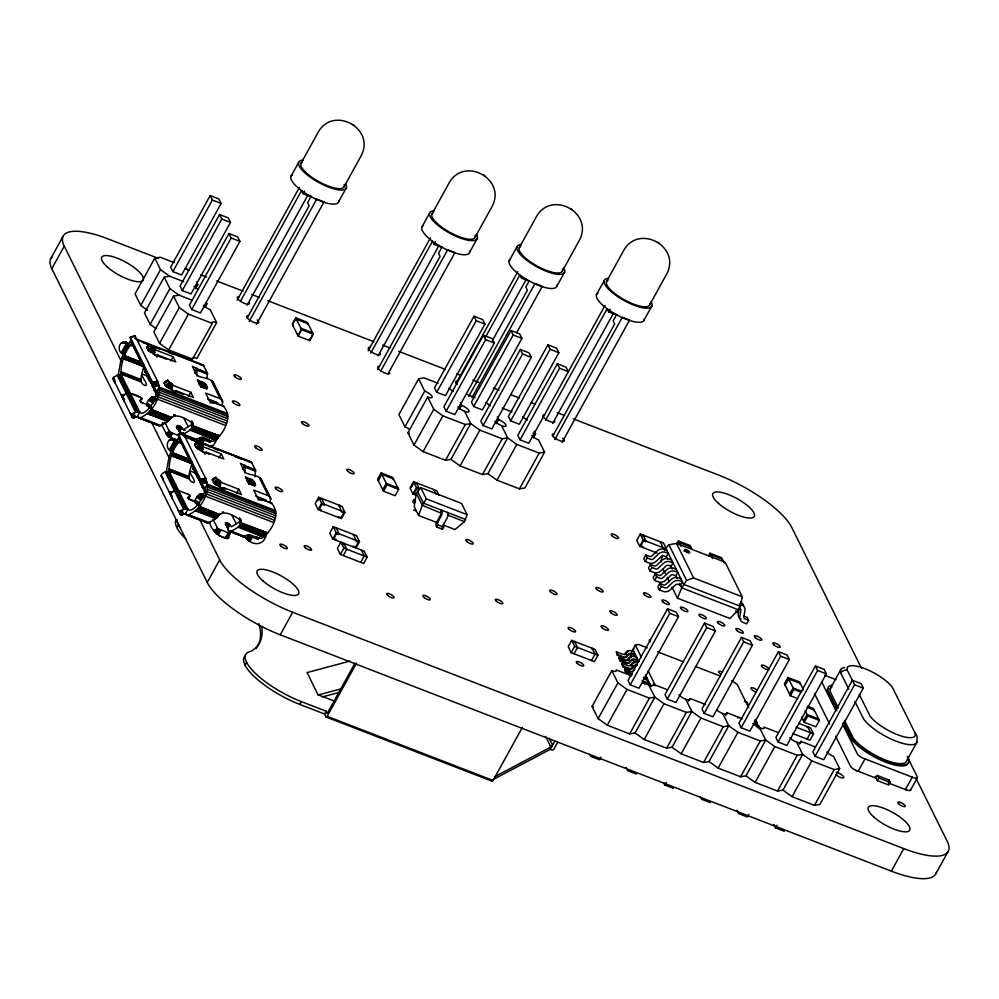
<?xml version="1.0" encoding="UTF-8"?>
<svg xmlns="http://www.w3.org/2000/svg" width="999" height="999" viewBox="0 0 999 999"><rect width="100%" height="100%" fill="white"/><g stroke="black" fill="none" stroke-linecap="round" stroke-linejoin="round"><path stroke-width="1.5" d="M156.818 392.582L157.405 396.316L155.607 389.535M204.895 489.622L205.482 493.356L203.671 486.575M196.716 375.924L197.153 368.831L192.37 366.296L196.666 374.962C200.974 378.946 214.236 377.147 213.699 385.352M207.043 378.446L207.455 373.139L203.172 364.935L134.79 338.486M244.792 472.952L245.23 465.871L240.447 463.336L244.73 472.003C249.038 475.974 262.312 474.175 261.775 482.392M254.97 476.91L255.532 470.167L251.248 461.963L182.854 435.514M147.178 374.338L145.879 371.466M145.442 371.953L145.579 369.905L145.579 372.714L145.492 369.568M194.555 470.991L193.282 468.856L193.656 466.945L193.656 469.755C192.869 465.334 192.957 470.354 195.255 471.378M146.241 373.464L146.94 373.851L145.205 371.815L145.579 369.905M149.588 379.195C145.392 377.56 148.376 371.953 145.829 370.392M151.985 384.053L149.35 380.332L149.6 378.022M150.749 383.104L150.637 380.107M154.395 388.911L151.761 385.189L152.16 382.592M153.147 387.962L153.197 384.677M156.806 393.756L154.158 390.047L154.408 387.724M155.557 392.819L155.444 389.822M156.431 394.143L156.806 395.392L157.055 393.069L157.505 395.554L156.818 395.254M199.101 383.279L198.689 381.044L197.44 380.095L200.911 386.95M197.665 476.236L195.017 472.515L194.855 469.767M200.062 481.081L197.427 477.372L197.677 475.049M202.472 485.939L199.837 482.23L200.237 479.62M199.925 505.132C196.803 504.97 202.01 497.44 204.583 496.678L203.471 494.443L204.97 490.696L202.235 487.087L202.485 484.765M203.634 489.86L203.521 486.85M204.745 491.658L205.132 490.097L204.882 492.42L204.508 491.171M213.074 382.005L222.565 401.099L222.203 404.583M247.165 480.307L246.753 478.071L245.517 477.135L248.988 483.978M261.151 479.033L270.642 498.139L270.267 501.623M118.194 375.212L120.916 360.115L123.339 353.434M149.987 407.217C147.964 409.752 142.045 415.709 139.76 412.112L121.266 374.762C120.255 363.986 124.788 350.836 132.405 343.044M148.164 376.71C133.279 368.281 150.587 385.189 145.355 385.564C136.938 383.216 143.257 371.703 143.569 366.533L123.601 357.679L143.956 365.122L123.976 356.643L141.833 363.012M139.835 412.137L137.5 416.371L139.448 418.106C152.872 413.124 163.561 394.905 157.467 381.044L135.09 335.939L130.107 337.175L131.069 341.845L155.594 390.621L156.806 391.308L155.407 397.402L156.518 399.65C153.933 400.399 148.726 407.929 151.848 408.104M166.271 472.24L168.993 457.155L171.416 450.462M198.064 504.245C196.041 506.793 190.122 512.737 187.837 509.153L169.331 471.803C168.219 461.014 172.952 447.827 180.482 440.072M196.241 473.751C181.356 465.322 198.664 482.217 193.431 482.592C185.015 480.244 191.333 468.743 191.646 463.573L171.678 454.72L192.033 462.162M204.97 490.696L204.882 488.349L207.218 484.128L205.744 478.558L183.042 432.904L178.172 434.215L179.982 439.847M187.912 509.178L185.577 513.399L187.525 515.134C199.4 511.288 212.4 491.87 205.182 480.019M183.691 435.352L195.904 439.935C201.648 434.453 207.517 441.97 213.686 441.258C223.739 434.44 233.491 416.558 223.339 406.143M228.272 530.494L243.981 536.975C249.725 531.48 255.594 539.01 261.763 538.299C271.803 531.48 281.568 513.598 271.403 503.184M443.356 525.049L454.995 529.557L464.473 521.603L467.095 514.647L461.538 503.409L420.729 487.624L416.358 493.331L414.173 506.518L418.618 515.484L437.537 522.802M739.385 607.305L738.298 613.836A6.456 5.619 -26.4 0 0 739.585 618.144M671.99 587.137L677.459 598.176L730.057 618.518L738.486 609.815L740.434 606.293L742.245 596.778L725.112 562.187L676.523 543.406L668.918 544.755L664.26 550.087M148.514 405.294C143.406 406.268 151.274 393.668 155.407 397.402M197.003 439.56L182.892 434.103C187.625 432.205 196.903 427.172 191.571 420.866L191.446 424.887L183.254 429.695L180.769 426.735L177.31 425.574L181.418 434.353M196.591 502.322C191.483 503.309 199.338 490.709 203.471 494.443M228.946 531.293L229.87 531.518C234.802 529.72 245.18 524.662 239.648 517.894L239.51 521.915L231.331 526.735L228.846 523.763L225.387 522.614L229.857 533.503L217.844 528.608L212.962 519.38M115.347 381.368L114.985 382.867L113.037 378.908L113.399 377.41L118.494 374.55L121.329 374.787M161.101 475.949C161.463 472.614 166.496 470.966 169.405 471.828M163.424 478.409L163.062 479.895M660.739 562.312L662.524 555.407M223.551 511.988L222.19 512.075M219.193 485.889L220.492 485.014C215.846 468.793 206.206 484.128 220.005 486.201C219.905 487.937 225.374 490.571 223.651 487.612L241.396 494.48L238.811 489.248L221.054 482.38L219.73 480.581L217.158 479.582M418.618 515.484L422.277 505.282L426.298 498.863L420.729 487.624M134.99 336.925L135.09 335.939M183.042 432.904L183.067 433.966M193.356 467.719L193.656 466.945M195.267 470.192L194.967 470.966L193.769 469.955L193.369 467.932L194.88 470.404L193.406 469.268M196.303 472.29L196.416 475.287M198.714 477.147L198.813 480.144M193.606 469.38L193.956 468.506M677.459 598.176L681.743 587.874L686.55 580.344L693.656 577.996L742.245 596.778M209.728 521.903C210.052 529.17 220.979 539.91 227.847 537M50.562 258.953L62.999 236.413M936.425 872.189A67.632 20.792 28.9 0 1 891.358 871.153L280.244 634.802A67.632 20.792 28.9 0 1 207.23 582.417L51.798 268.681L64.236 246.141A67.632 20.792 28.9 0 1 107.642 238.773L158.566 258.466M174.263 262.65L160.227 257.23L154.808 258.142L135.052 293.918L140.759 305.432L147.602 310.339M140.759 305.432L160.502 269.655L154.808 258.142M121.503 352.247L126.161 343.793C118.731 337.699 115.647 354.657 125.2 354.32M183.666 281.631L169.63 276.199L164.211 277.123L144.455 312.899L150.15 324.4L155.856 328.496M122.627 353.022L127.285 344.58L126.161 343.793M210.165 195.554L170.654 267.12L172.877 271.603L181.606 274.975L221.116 203.421L218.893 198.938L210.165 195.554L212.375 200.037L221.116 203.421M127.285 344.58L129.795 345.841L128.759 343.619L131.556 339.598M123.876 353.721L128.534 345.279M172.877 271.603L212.375 200.037M150.15 324.4L169.905 288.624L164.211 277.123M191.658 300.062L179.033 295.167L173.601 296.091L153.858 331.868L159.553 343.381L168.681 349.925L192.545 359.153A6.768 2.073 28.9 0 1 196.878 358.416L216.633 322.64L210.19 309.64A6.768 2.073 28.9 0 1 203.471 305.257M219.555 214.535L180.057 286.089L182.28 290.572L191.009 293.943L230.507 222.39L228.284 217.907L219.555 214.535L221.778 219.018L230.507 222.39M182.28 290.572L221.778 219.018M152.46 349.875L153.634 347.764L151.311 347.153M152.909 350.174L153.634 347.764M153.297 350.474L154.083 348.064M153.596 350.774L154.47 348.364M153.197 352.098L154.758 348.663M153.072 354.083L155.407 349.862L154.945 348.926M159.553 343.381L179.308 307.592L173.601 296.091M156.831 357.205L157.992 355.095L175.749 361.95L173.152 356.73L155.407 349.862M195.642 288.661L197.827 284.69L196.541 282.093M148.389 374.975L148.339 378.259M228.958 233.504L189.46 305.057L191.683 309.54L200.412 312.924L239.91 241.371L237.687 236.888L228.958 233.504L231.181 237.987L239.91 241.371M168.681 349.925L188.436 314.148L212.287 323.376A6.768 2.073 28.9 0 1 216.633 322.64M191.683 309.54L231.181 237.987M170.829 360.951L173.152 356.73M156.806 391.308L159.141 387.088L157.118 382.992M205.032 307.642L207.23 303.659A6.768 2.073 28.9 0 0 205.782 303.184M170.042 385.364L171.216 383.254L169.393 382.542M170.492 385.651L171.216 383.254M170.879 385.964L171.666 383.541M171.179 386.263L172.04 383.853M171.353 386.526L172.34 384.14M171.229 388.511L172.989 385.339L172.515 384.415M290.859 176.561L298.639 162.475M192.545 359.153L212.287 323.376M300.974 163.386L317.694 133.104C332.567 104.545 376.561 128.496 360.789 156.468L344.068 186.751M162.812 422.752L161.651 424.875L167.445 435.801L177.61 440.334L179.358 437.162M161.863 425.187L163.037 423.077M196.728 367.994L194.668 373.002M237.163 300.15L299.475 187.275M166.683 434.902L169.006 430.669L164.885 422.352M240.622 300.986L301.573 190.572L303.109 193.681L310.389 196.491M166.97 435.327L169.006 430.669M188.399 396.441L190.734 392.207L172.989 385.339M167.445 435.801L169.306 431.093M168.057 436.288L170.392 432.055L169.768 431.568M168.781 436.75L171.104 432.53L170.392 432.055M303.109 193.681L304.545 191.071M169.555 437.175L171.878 432.954L179.932 436.101M170.33 437.525L172.665 433.291M176.373 427.597L177.547 425.487M176.736 427.597L177.909 425.474M198.789 384.041L200.25 384.603L201.798 381.78C208.292 383.853 210.227 392.632 200.474 386.226L201.723 387.162L198.689 381.044M177.21 427.684L178.384 425.574M177.173 428.921L178.921 425.749M200.25 384.603L201.224 385.027L202.772 382.217M177.322 428.971L179.071 425.811M177.909 429.233L179.658 426.061M206.368 385.065L204.807 387.874L202.185 385.552L203.746 382.742M178.484 429.545L180.232 426.373M247.14 305.17L308.092 194.743M178.446 430.956L180.769 426.735M203.097 386.151L204.645 383.329M178.908 431.318L181.231 427.097M203.858 386.75L205.419 383.941M169.568 449.288L174.238 440.834C166.808 434.727 163.711 451.698 173.277 451.348M181.593 427.447L179.47 431.993L181.806 427.772M204.445 387.35L206.006 384.528M170.692 450.062L175.362 441.608L174.238 440.834M311.188 196.179L307.58 202.697L309.116 205.806L247.415 317.595M175.362 441.608L177.872 442.869L176.835 440.659L178.396 438.086M171.94 450.761L176.611 442.307M206.518 389.323L207.555 387.45M188.174 426.461L183.779 418.206M249.163 321.503L316.733 199.101L324.013 201.91L256.443 324.313M204.907 454.233L206.069 452.122C207.804 455.094 202.322 452.447 202.435 450.724C198.489 450.424 190.197 443.806 198.302 441.795L200.599 437.462L203.471 439.735L210.077 442.332L211.264 440.159M200.899 437.887L198.564 442.107L197.015 439.16M201.361 438.349L199.026 442.582L196.516 444.243M201.973 438.848L199.65 443.069L198.302 441.795L194.693 444.243L198.302 441.795M200.362 443.544L202.697 439.31M201.723 442.907L203.471 439.735M200.05 446.653L201.224 444.543L203.484 446.903L221.229 453.758L223.826 458.991L206.069 452.122M200.537 446.915L201.711 444.805M202.497 443.244L204.258 440.072M200.986 447.215L202.16 445.092M201.373 447.515L202.535 445.404M201.086 448.863L202.834 445.691M201.261 449.138L203.022 445.966M338.636 201.748L346.416 187.662M201.149 451.123L203.484 446.903M218.719 436.263L213.686 445.054L208.953 446.84M201.274 481.718L201.224 485.002M186.201 539.335A49.875 15.335 28.9 0 1 176.973 527.697L178.534 524.875A49.875 15.335 28.9 0 1 176.973 519.555M295.729 317.807L292.232 324.138L298.152 336.101L309.79 340.597L313.286 334.253L307.367 322.302L295.729 317.807L301.648 329.757L313.286 334.253M218.893 457.992L221.229 453.758M292.969 325.637L292.807 323.813L295.517 318.881L296.079 320.005L296.466 319.293L308.104 323.801L307.717 324.5L307.168 323.389M297.402 334.603L297.802 333.903L298.351 335.015L301.074 330.082L300.911 328.259L312.55 332.767L312.712 334.59L309.99 339.523M298.152 336.101L301.648 329.757M218.119 482.392L219.28 480.282M218.569 482.692L219.73 480.581M218.956 482.992L220.117 480.881M219.243 483.291L220.417 481.181M219.43 483.553L220.592 481.443M219.305 485.551L221.054 482.38M242.47 469.255L244.805 465.022M214.748 531.93L217.083 527.709M215.047 532.355L217.382 528.134M236.476 493.469L238.811 489.248M215.509 532.829L217.844 528.608M216.134 533.316L218.456 529.095M216.845 533.791L219.181 529.57M217.62 534.215L219.955 529.982M218.406 534.552L220.742 530.332M246.865 481.081L248.326 481.643L249.875 478.821C256.368 480.894 258.304 489.66 248.551 483.254L249.787 484.203L246.753 478.071M225.287 524.712L226.448 522.602M248.326 481.643L249.3 482.067L250.849 479.245M225.836 524.9L226.998 522.789M225.974 524.95L227.148 522.839M226.561 525.212L227.722 523.101M254.445 482.092L252.884 484.915L250.262 482.592L251.823 479.77M226.561 526.585L228.309 523.414M227.098 526.935L228.846 523.763M251.161 483.179L252.722 480.369M227.56 527.297L229.308 524.138M251.935 483.791L253.496 480.969M229.658 524.487L227.547 529.033L229.882 524.812M252.522 484.378L254.071 481.568M225.674 537.362L228.009 533.141M254.583 486.363L255.619 484.49M226.411 537.612L228.734 533.379M227.035 537.724L229.37 533.503M227.522 537.724L230.182 532.779M227.834 537.599L230.27 533.116M236.214 523.576L231.843 515.234M207.23 582.417L219.68 559.877L199.638 519.443M265.871 499.999L255.719 495.991M266.783 533.304C264.398 545.654 254.021 546.303 246.341 538.711L248.676 534.49L251.548 536.763L258.142 539.36L259.34 537.2M246.641 539.148L248.963 534.915M247.103 539.61L249.438 535.389M247.715 540.097L250.05 535.876M248.439 540.571L250.774 536.351M421.815 227.198L429.595 213.112M249.213 540.996L251.548 536.763M250 541.333L252.322 537.112M431.93 214.036L448.651 183.741C463.524 155.195 507.517 179.146 491.745 207.118L475.024 237.4M368.119 350.799L430.432 237.924M370.816 352.997L432.53 241.221L434.066 244.33L441.346 247.14M434.066 244.33L435.502 241.708M378.097 355.819L439.048 245.392M442.132 246.828L438.536 253.346L440.072 256.456L377.61 369.605M380.869 370.791L447.689 249.75L454.97 252.56L388.149 373.601M318.693 497.29L315.197 503.633L318.157 509.602L341.446 518.618L344.942 512.275L341.983 506.293L318.693 497.29L321.653 503.271L344.942 512.275M317.682 500.749L319.031 498.276M321.216 499.125L321.603 498.414L324.563 504.395L324.176 505.094L322.003 504.258L319.28 509.19L321.453 510.027L321.066 510.739M318.157 509.602L321.653 503.271M469.592 252.397L477.36 238.311M522.365 727.409L493.069 780.481A1.661 0.637 -68.9 0 1 491.92 781.143L326.036 716.982L324.563 713.998L299.825 704.432A50.724 15.584 28.9 0 1 245.067 665.134L246.628 662.325A49.875 15.335 28.9 0 1 251.286 651.223A215.497 66.234 28.9 0 0 261.863 627.634M338.686 505.881L339.073 505.169L341.646 511.85L343.818 512.699L341.096 517.632L338.923 516.783L338.536 517.482M356.006 548.001L359.503 541.67L356.543 535.689L333.266 526.685L329.757 533.029L332.717 538.998L364.185 551.123L367.145 557.092L363.648 563.436L340.359 554.433L337.4 548.451L340.909 542.12L343.868 548.089L367.145 557.092M438.074 383.304L424.076 377.897L418.643 378.808L398.901 414.585L404.97 426.835A6.768 2.073 28.9 0 1 409.515 429.308M332.717 538.998L336.226 532.667L333.266 526.685M280.244 634.802L292.682 612.262L903.808 848.613A67.632 20.792 28.9 0 0 947.202 841.245L916.12 778.496M335.627 540.134L336.026 539.423L333.841 538.586L336.563 533.653L338.748 534.49L339.136 533.791L336.176 527.809M404.97 426.835L424.712 391.059L418.643 378.808M381.094 472.914L377.585 479.258L383.516 491.208L395.154 495.704L398.651 489.373L392.732 477.422L381.094 472.914L387.013 484.865L398.651 489.373M343.419 543.943L343.818 543.244L346.778 549.213L343.269 555.556M378.334 480.744L381.83 474.413L393.469 478.908L393.082 479.62M340.359 554.433L343.868 548.089M531.83 435.527A6.768 2.073 28.9 0 0 538.548 439.922L544.617 452.172L524.875 487.949L519.443 488.873L497.04 480.207L487.912 473.651L482.492 474.575L460.077 465.909L450.961 459.365L445.529 460.277L423.126 451.61L413.998 445.067L407.929 432.817L427.684 397.04A6.768 2.073 28.9 0 0 432.018 396.303A6.768 2.073 28.9 0 0 424.712 391.059M474.001 316.221L434.503 387.787L436.725 392.257L445.454 395.641L484.952 324.088L482.729 319.605L474.001 316.221L476.223 320.704L484.952 324.088M353.246 535.277L353.634 534.565L356.206 541.246L358.391 542.095L355.669 547.015L353.484 546.178L353.097 546.878M382.767 489.71L386.263 483.379L397.914 487.874L397.527 488.573M436.725 392.257L476.223 320.704M509.115 260.964L516.895 246.878M383.516 491.208L387.013 484.865M519.23 247.802L535.951 217.507C550.824 188.961 594.817 212.912 579.045 240.884L562.325 271.166M413.998 445.067L433.753 409.29L427.684 397.04M456.168 383.204L517.732 271.678M483.404 335.202L443.906 406.755L446.128 411.238L454.857 414.61L494.355 343.057L492.132 338.574L483.404 335.202L485.626 339.685L494.355 343.057M360.739 562.312L364.235 555.968L361.276 549.987M485.214 337.687L519.83 274.987L521.366 278.084L528.646 280.906M423.126 451.61L442.869 415.834L465.284 424.5L470.704 423.588L479.832 430.132L502.235 438.798L507.667 437.874L516.795 444.43L539.198 453.096L544.617 452.172M446.128 411.238L485.626 339.685M439.148 495.479L436.788 490.696L413.499 481.693L410.002 488.036L412.962 494.006L415.871 495.129L416.258 494.43L414.086 493.581L416.808 488.661L418.981 489.498L419.38 488.798L416.408 482.817L416.021 483.528M411.126 487.612L413.161 483.916M492.482 340.497L526.348 279.158M529.445 280.582L525.836 287.113L527.372 290.222L468.681 396.553M459.478 409.328L461.675 405.357L460.327 402.634M412.962 494.006L416.471 487.674L413.499 481.693M299.825 704.432L301.373 701.61L326.111 711.188L327.222 713.423M471.928 397.752L534.989 283.516L540.809 285.764M510.964 330.519L471.466 402.073L473.676 406.556L482.417 409.927L521.915 338.374L519.692 333.891L510.964 330.519L513.186 335.002L521.915 338.374M473.676 406.556L513.186 335.002M445.529 460.277L465.284 424.5M516.745 332.567L542.27 286.326M433.491 490.284L433.878 489.572L436.238 494.355M450.961 459.365L470.704 423.588L464.635 411.338M520.367 349.488L480.856 421.054L483.079 425.537L491.808 428.908L531.318 357.355L529.095 352.872L520.367 349.488L522.577 353.971L531.318 357.355M556.893 286.164L564.672 272.078M460.077 465.909L479.832 430.132M483.079 425.537L522.577 353.971M324.563 713.998L326.111 711.188M355.02 663.086L328.009 712.012A1.661 0.637 -68.9 0 1 326.91 712.762L326.91 712.762M326.036 716.982A1.661 0.637 -68.9 0 0 327.185 716.32L356.481 663.249M440.472 512.325L441.633 510.214L442.107 511.226A4.233 1.636 -68.9 0 1 441.233 515.871L437.187 523.538L437.837 524.887L443.656 527.135L442.495 529.245L436.675 526.997L436.026 525.686A2.96 1.136 -68.9 0 1 436.738 521.915L440.434 515.222A1.686 0.649 -68.9 0 0 440.834 513.074L422.277 505.282L416.358 493.331M436.675 526.997L437.837 524.887M496.441 423.626L498.638 419.655L497.29 416.933M547.914 344.817L508.416 416.371L510.639 420.854L519.368 424.225L558.866 352.672L556.655 348.189L547.914 344.817L550.137 349.3L558.866 352.672M510.639 420.854L550.137 349.3M482.492 474.575L502.235 438.798M487.912 473.651L507.667 437.874L501.598 425.624M557.317 363.786L559.54 368.269L568.269 371.64L566.046 367.157L557.317 363.786L517.819 435.339L520.042 439.822L528.771 443.206L605.044 305.444M596.415 294.73L604.195 280.644M606.543 281.556L623.251 251.273C638.136 222.727 682.117 246.678 666.345 274.638L649.625 304.932M497.04 480.207L516.795 444.43M520.042 439.822L559.54 368.269M533.404 437.924L535.589 433.941L534.24 431.218M545.429 420.529L607.13 308.741L608.666 311.85L615.946 314.673M608.666 311.85L610.114 309.24M552.697 423.339L613.648 312.924M519.443 488.873L539.198 453.096M616.745 314.348L613.136 320.879L614.685 323.988L552.971 435.764M554.732 439.672L622.302 317.282L629.57 320.092L562 442.495M644.193 319.93L651.972 305.844M571.69 640.334L568.194 646.678L571.153 652.647L594.442 661.65L597.939 655.319L594.979 649.338L571.69 640.334L574.662 646.316L597.939 655.319M574.213 642.17L574.6 641.458L577.572 647.439L574.063 653.771M571.153 652.647L574.662 646.316M665.908 547.802L663.536 543.019L640.259 534.015L636.763 540.359L639.722 546.328L657.18 553.084M642.782 535.851L643.169 535.139L646.128 541.121L645.741 541.82L643.556 540.983L640.834 545.916L643.019 546.753L642.632 547.464M639.722 546.328L643.219 539.997L640.259 534.015M591.683 648.913L592.07 648.214L595.029 654.183L591.533 660.526M666.832 550.324L663.798 549.175A6.481 5.632 -26.4 0 0 657.629 550.524L651.735 556.018A2.223 1.936 -26.4 0 1 649.612 556.468L645.716 554.982L643.768 558.503L645.254 561.488L648.95 562.912A6.456 5.619 -26.4 0 0 656.156 561.363L661.4 556.431A2.248 1.948 -26.4 0 1 663.91 555.881L666.358 556.83L667.657 559.428M645.254 561.488L647.202 557.966L645.716 554.982M660.239 542.607L660.626 541.895L663.199 548.576L665.384 549.425M671.528 559.815L668.493 558.666A6.481 5.632 -26.4 0 0 662.325 560.002L656.43 565.496A2.223 1.936 -26.4 0 1 654.32 565.958L650.411 564.46L648.476 567.981L649.949 570.978L653.646 572.402A6.456 5.619 -26.4 0 0 660.863 570.854L666.096 565.921A2.248 1.948 -26.4 0 1 668.618 565.372L671.066 566.321L672.377 568.98M491.92 781.143L491.545 780.394L550.274 749.362L551.835 746.54L550.374 745.978L545.591 736.325M550.374 745.978A1.661 1.449 -26.4 0 0 552.609 745.142L554.832 741.121M649.949 570.978L651.897 567.457L650.411 564.46M557.667 742.369L553.97 749.075A1.661 1.449 -26.4 0 1 551.735 749.924L550.274 749.362M676.223 569.293L673.189 568.156A6.481 5.632 -26.4 0 0 667.02 569.492L661.126 574.987A2.223 1.936 -26.4 0 1 659.015 575.436L655.119 573.95L653.171 577.472L654.657 580.456L658.353 581.893A6.456 5.619 -26.4 0 0 665.559 580.344L670.804 575.412A2.248 1.948 -26.4 0 1 673.314 574.862L675.761 575.811M666.358 556.83L668.306 553.309L665.272 552.16A6.481 5.632 -26.4 0 0 659.103 553.508L653.209 559.003A2.223 1.936 -26.4 0 1 651.098 559.452L647.202 557.966M654.657 580.456L656.593 576.935L655.119 573.95M616.383 651.86L617.357 655.332L623.189 657.579A3.384 2.947 -26.4 0 0 627.647 655.893A3.384 2.947 -26.4 0 1 632.117 654.195L635.027 655.319L635.414 654.62L632.504 653.496A4.221 3.671 -26.4 0 0 626.922 655.606A2.535 2.21 -26.4 0 1 623.576 656.88L617.757 654.62L616.383 651.86L622.202 654.108A2.535 2.21 -26.4 0 0 625.549 652.846A4.221 3.671 -26.4 0 1 631.131 650.724L634.04 651.86M677.06 543.556L678.458 541.021L690.097 545.529L692.107 549.587M678.808 543.219L679.195 542.519L690.833 547.015L690.446 547.727M617.357 655.332L617.757 654.62M680.931 578.783L677.896 577.634A6.481 5.632 -26.4 0 0 671.728 578.983L665.834 584.477A2.223 1.936 -26.4 0 1 663.723 584.927L659.815 583.441L657.879 586.962L659.352 589.947L663.049 591.383A6.456 5.619 -26.4 0 0 670.267 589.822L675.499 584.89A2.248 1.948 -26.4 0 1 678.021 584.34L680.469 585.289M826.86 752.022A6.768 2.073 28.9 0 0 833.578 756.405L839.647 768.656L819.892 804.432L814.472 805.356L792.057 796.69L782.941 790.147L777.509 791.058L755.107 782.392L745.978 775.848L740.559 776.772L718.144 768.106L709.015 761.55L703.596 762.474L681.193 753.808L672.065 747.264L666.633 748.176L644.23 739.51L635.102 732.966L629.682 733.89L607.267 725.224L598.139 718.668L592.07 706.418L611.825 670.641A6.768 2.073 28.9 0 0 616.171 669.904L631.643 675.886M619.23 657.617L620.604 660.376L626.423 662.624A2.535 2.21 -26.4 0 0 629.77 661.363A4.221 3.671 -26.4 0 1 635.352 659.24L638.261 660.364L637.874 661.076L634.964 659.952A3.384 2.947 -26.4 0 0 630.494 661.638A3.384 2.947 -26.4 0 1 626.036 663.336L620.217 661.076L618.843 658.316L619.23 657.617L625.049 659.864A2.535 2.21 -26.4 0 0 628.396 658.591A4.221 3.671 -26.4 0 1 633.978 656.48L636.887 657.604M671.066 566.321L673.014 562.799L669.979 561.65A6.481 5.632 -26.4 0 0 663.811 562.999L657.904 568.493A2.223 1.936 -26.4 0 1 655.794 568.943L651.897 567.457M620.217 661.076L620.604 660.376M659.352 589.947L661.301 586.425L659.815 583.441M636.838 662.237A4.221 3.671 -26.4 0 0 631.256 664.347A2.535 2.21 -26.4 0 1 627.896 665.621L622.077 663.361L621.69 664.073L623.064 666.832L628.883 669.08A3.384 2.947 -26.4 0 0 633.354 667.394A3.384 2.947 -26.4 0 1 637.012 665.509M623.064 666.832L622.077 663.361M631.505 651.935L635.327 645.017L638.573 644.467L647.302 647.839M633.578 649.587L633.965 648.888M631.73 674.837L625.911 672.589L624.537 669.817L624.937 669.118L630.756 671.365A2.535 2.21 -26.4 0 0 633.728 670.616M598.139 718.668L617.894 682.891L611.825 670.641M625.911 672.589L624.937 669.118M667.544 608.803L628.046 680.356L630.269 684.839L638.998 688.224L678.496 616.67L676.286 612.187L667.544 608.803L669.767 613.286L678.496 616.67M680.544 585.439L682.404 581.768L679.37 580.631A6.481 5.632 -26.4 0 0 673.201 581.967L667.307 587.462A2.223 1.936 -26.4 0 1 665.197 587.912L661.301 586.425M607.267 725.224L627.022 689.447L649.425 698.114L654.857 697.19L663.985 703.733L686.388 712.399L691.808 711.488L700.936 718.031L723.351 726.698L728.771 725.774L737.899 732.329L760.301 740.996L765.734 740.072L774.849 746.615L797.264 755.281L802.684 754.37L811.812 760.913L834.215 769.58L839.647 768.656M630.269 684.839L669.767 613.286M708.541 555.719L709.939 553.184L721.59 557.692L724.225 563.024M710.301 555.382L710.689 554.682L722.327 559.178L721.94 559.89M600.961 757.13L599.5 759.777L590.771 756.393L589.66 754.158M646.815 677.622L646.428 678.333L643.518 677.21M647.901 681.318L648.289 680.619L645.379 679.482A4.221 3.671 -26.4 0 0 643.306 679.258M629.682 733.89L649.425 698.114M635.102 732.966L654.857 697.19L648.788 684.939M704.507 623.101L665.009 694.655L667.232 699.138L675.961 702.509L715.459 630.956L713.236 626.473L704.507 623.101L706.73 627.584L715.459 630.956M644.23 739.51L663.985 703.733M667.232 699.138L706.73 627.584M688.623 701.148L690.084 698.501L705.556 704.482M666.633 748.176L686.388 712.399M672.065 747.264L691.808 711.488L685.739 699.238M743.593 615.958L747.19 617.357L748.676 620.342L746.728 623.863L743.031 622.427A6.456 5.619 -26.4 0 1 739.772 616.833L740.871 610.289A2.248 1.948 -26.4 0 0 739.735 608.341M741.47 637.387L701.96 708.953L704.183 713.436L712.911 716.807L752.422 645.254L750.199 640.771L741.47 637.387L743.693 641.87L752.422 645.254M681.193 753.808L700.936 718.031M673.413 788.361L664.685 784.989L666.146 782.342M704.183 713.436L743.693 641.87M725.574 715.434L727.035 712.786L742.507 718.768M703.596 762.474L723.351 726.698M709.015 761.55L728.771 725.774L722.702 713.523M746.952 703.221L747.339 702.509L744.43 701.385M748.326 705.981L747.339 702.509M778.421 651.685L738.923 723.239L741.146 727.722L749.874 731.106L789.372 659.54L787.15 655.069L778.421 651.685L780.644 656.168L789.372 659.54M718.144 768.106L737.899 732.329M741.146 727.722L780.644 656.168M756.867 723.239L755.893 719.767M803.496 689.872L799.575 681.967L787.936 677.472L784.44 683.803L790.359 695.754L797.639 698.576M759.715 728.995L758.74 725.524L755.831 724.4M785.177 685.302L788.673 678.958L800.324 683.466L799.937 684.165M740.559 776.772L760.301 740.996M789.622 694.268L793.119 687.924L801.847 691.308M745.978 775.848L765.734 740.072L759.665 727.821M790.359 695.754L793.855 689.422L787.936 677.472M815.384 665.983L775.886 737.537L778.109 742.02L786.837 745.391L826.335 673.838L824.113 669.355L815.384 665.983L817.607 670.466L826.335 673.838M755.107 782.392L774.849 746.615M778.109 742.02L817.607 670.466M748.8 814.297L747.327 816.945L738.598 813.573L736.937 810.214M803.508 720.803L807.005 714.46L818.643 718.968L818.256 719.667M807.642 706.256L813.473 708.503L819.392 720.454L815.896 726.797L804.245 722.289L807.754 715.958L805.107 710.626M813.823 710.701L814.21 710.002L806.93 707.192M807.242 727.472L807.642 726.773L810.601 732.742L807.092 739.085M799.5 744.03L800.961 741.37L815.022 746.815M838.336 708.066L830.169 691.595L830.132 688.898L840.571 669.992A31.356 9.64 28.9 0 1 844.63 667.544M777.509 791.058L797.264 755.281M798.9 723.401L810.551 727.896L813.511 733.878L810.014 740.209L792.544 733.453M782.941 790.147L802.684 754.37L796.615 742.107M792.057 796.69L811.812 760.913M784.29 831.243L775.561 827.871L777.022 825.211M815.059 756.305L812.836 751.835L852.347 680.269L861.076 683.653L863.298 688.136L823.788 759.69L815.059 756.305L854.557 684.752L847.202 670.117L847.164 667.844A26.611 8.179 28.9 0 1 867.407 669.692A26.611 8.179 28.9 0 1 892.407 687.399L915.184 733.241L915.209 735.526A26.611 8.179 28.9 0 1 894.979 733.666A26.611 8.179 28.9 0 1 869.979 715.971L859.177 694.28M814.472 805.356L834.215 769.58M865.022 758.903L858.191 771.265A6.106 1.873 28.9 0 1 850.411 766.083L835.614 736.213M889.01 780.019L890.196 782.404L888.748 785.014L877.359 780.606L878.795 777.996L877.621 775.611M915.171 733.254A7.418 6.756 -15.8 0 1 916.932 739.447L916.97 742.145L906.53 761.051A31.356 9.64 28.9 0 1 882.691 758.865A31.356 9.64 28.9 0 1 853.246 738.011L844.455 720.429M912.287 777.185L905.456 789.547L907.179 790.209A6.518 1.998 28.9 0 0 910.613 789.635L910.576 789.51M910.489 790.259L917.307 777.896M891.358 871.153L903.808 848.613M936.001 873.501L948.438 850.973M414.997 500.437L414.023 499.363L412.849 501.486L413.499 502.784A2.96 1.136 -68.9 0 0 415.134 502.222M908.615 760.027L908.64 759.302L908.69 762.2A33.804 10.39 28.9 0 1 882.991 759.852A33.804 10.39 28.9 0 1 851.235 737.362L843.718 722.339M192.682 423.101C187.025 419.705 177.697 412.749 171.241 417.719C168.644 421.878 163.948 423.938 159.678 425.924L138.536 417.894M240.759 520.142C235.102 516.733 225.774 509.79 219.318 514.76C216.721 518.918 212.025 520.979 207.755 522.964L186.601 514.922M156.668 394.63L155.769 391.67M166.321 381.88L168.182 380.569L169.818 382.754L172.415 387.987L171.116 388.848M195.317 444.043L198.426 441.87L194.917 444.093L198.676 442.12L195.879 444.093L199.026 442.545L202.909 449.538L201.611 450.399M215.896 477.397L212.275 479.72M157.992 355.095C159.728 358.054 154.246 355.419 154.358 353.683L148.776 350.999L146.653 347.689L150.362 344.83L154.833 352.497L153.534 353.371M147.765 349.925L151.473 347.427L150.374 345.192L146.653 347.689M150.949 348.139L152.248 347.277M151.86 352.722L153.958 351.311L154.833 352.497M164.223 383.166L167.932 380.319C159.615 382.118 167.969 388.898 171.94 389.16C171.828 390.896 177.298 393.544 175.574 390.572L193.331 397.44L190.734 392.207M165.335 385.402L169.056 382.917L167.944 380.669L164.148 382.879L167.807 380.244L164.423 382.542L165.384 382.542M169.443 388.199L171.541 386.788L172.415 387.987M194.718 444.717L198.314 441.92L194.643 444.43L198.439 442.232L202.909 449.538M195.829 446.965L199.55 444.468L196.029 447.265L199.8 444.93L196.303 447.564L200.162 445.529L196.853 448.039L200.587 446.216L197.49 448.489L201.061 446.953L198.289 448.976L201.561 447.677L199.163 449.425L202.035 448.339L199.937 449.75M199.026 445.179L201.224 444.543M212.3 480.207L216.021 477.709L220.492 485.014M213.411 482.442L217.133 479.945L213.611 482.754L217.382 480.419L213.886 483.054L217.732 481.019L214.435 483.516L218.169 481.705L215.06 483.978L218.644 482.43L215.871 484.465L219.143 483.154L216.733 484.902L219.618 483.828L217.507 485.239M494.468 776.86L551.835 746.54M175.412 415.184L173.664 415.022M130.057 413.274C133.129 415.472 136.376 410.327 139.76 412.112M132.018 417.22L134.166 417.769L137.5 416.371M178.134 510.302C181.206 512.512 184.453 507.367 187.837 509.153M180.082 514.26L182.243 514.81L185.577 513.399M150.949 345.517L147.802 347.053C142.732 348.576 156.905 341.246 146.628 347.202L150.362 344.83L147.253 347.003L150.599 345.092L147.802 347.053L148.451 347.215M215.547 478.546L212.5 479.57L216.009 477.347L212.899 479.52L216.259 477.609L213.461 479.57L214.098 479.732M201.149 365.097L203.172 364.935M249.226 462.125L251.248 461.963M175.861 490.347L171.266 492.644L170.392 494.692M131.256 337L134.915 336.014M130.107 337.175L135.265 336.226M130.394 337.537L152.597 382.355L157.467 381.044M152.597 382.355L157.68 381.531M152.81 382.842L153.047 383.491L157.917 382.18M153.047 383.491L153.297 384.265L158.167 382.954M153.297 384.265L153.534 385.102L158.404 383.791M155.594 390.621L153.759 385.951L158.629 384.64M153.933 386.75L158.804 385.439M178.122 434.365L183.167 432.967M178.172 434.215L183.329 433.254M178.122 434.727L182.992 433.416M178.471 434.577L200.674 479.395L205.532 478.071M200.674 479.395L205.744 478.558M200.886 479.882L201.124 480.531L205.994 479.208M201.124 480.531L201.373 481.306L206.231 479.982M201.373 481.306L201.611 482.142L206.481 480.819M204.882 488.349L202.834 486.688L201.835 482.992L206.693 481.668M202.01 483.791L206.88 482.48M349.962 661.101L307.942 672.339A2.098 1.823 -26.4 0 1 307.018 672.364L317.969 694.742L335.289 701.448M341.558 688.723L319.043 694.742A2.098 1.823 -26.4 0 1 318.119 694.78L317.969 694.742M322.565 696.865L339.073 692.457M210.127 402.997L213.436 402.185L214.273 403.396L209.915 401.71L205.619 393.044L220.167 398.676L222.565 401.099M258.204 500.024L261.513 499.225L271.928 503.284M836.887 708.566L827.671 690.759L836.925 710.726M120.767 394.518L122.927 395.067L129.133 393.069L139.985 397.19M168.843 491.558C171.94 493.756 175.212 488.548 178.621 490.546M125.225 342.083L128.759 343.619M176.835 440.659L174.051 439.061L169.331 440.022M123.327 342.158L125.974 342.02M122.577 342.207L126.723 342.195M124.75 342.707L127.397 342.582M121.254 342.994L123.901 342.857M170.654 439.248L174.051 439.061M169.942 439.535L174.788 439.223M172.827 439.747L175.474 439.61M174.912 415.122L174.113 415.047M171.578 496.053L172.203 496.128M200.275 444.18L199.325 444.343L199.837 445.492M177.21 490.097L187.5 493.981M167.707 421.553L147.477 413.736L168.619 420.879L148.689 412.774L169.555 419.905L149.925 411.326L170.916 418.082L151.099 409.453L171.591 417.382M215.772 518.593L195.554 510.764L216.696 517.919L196.766 509.815L217.632 516.945L198.002 508.354L218.993 515.109L199.176 506.493L219.668 514.423M219.48 435.901L192.994 426.423L191.958 423.951L193.169 425.724L219.48 435.901L192.819 426.835L191.446 424.887L192.595 427.222L218.306 437.774L191.671 428.459L217.07 439.235L190.734 429.433L215.871 440.184L189.822 430.107M267.557 532.942L241.071 523.464L240.035 520.991L241.246 522.764L267.557 532.942L240.896 523.876L239.51 521.915L240.672 524.25L266.383 534.802L239.748 525.499L265.147 536.263L238.811 526.473L263.936 537.212L237.899 527.147M190.597 461.55L172.053 453.683L189.91 460.039M149.925 411.326L170.479 418.668M198.002 508.354L218.556 515.696M143.669 366.071L123.352 358.716L143.569 366.533M191.746 463.099L171.428 455.744L191.646 463.573M123.976 356.643L142.832 363.861M172.053 453.683L190.909 460.901M184.753 268.594L189.123 270.279M200.762 274.787L206.581 277.035M216.771 280.969L242.957 291.109M251.686 294.48L258.966 297.29M267.695 300.674L373.913 341.745M382.642 345.13L389.922 347.939M398.651 351.311L445.204 369.318M456.855 373.826L461.213 375.512M472.852 380.02L478.671 382.267M493.231 387.899L499.05 390.147M510.689 394.642L519.418 398.027M531.056 402.522L535.427 404.208M557.255 412.649L564.522 415.472M573.251 418.843L718.756 475.124A67.632 20.792 28.9 0 1 791.77 527.509L861.538 668.343M466.633 394.355L475.037 397.602M502.197 408.104L512 411.9M136.913 339.847L203.846 365.734M142.957 342.582L150.225 345.392M156.044 347.652L160.414 349.338M169.143 352.709L173.514 354.395M643.219 539.997L666.495 549M197.153 368.831L207.33 372.777M197.265 369.193L207.455 373.139M197.315 369.655L207.505 373.601M130.794 344.305L133.704 345.442M197.29 370.204L207.48 374.138M130.257 345.154L134.615 346.853M154.995 354.72L157.904 355.856M154.433 354.62L166.721 359.365M197.44 380.095L201.798 381.78M142.208 362.537L124.45 355.669L141.708 362.799M739.235 603.871L742.232 605.057A6.481 5.632 -26.4 0 1 745.017 609.865L743.83 617.182A2.223 1.936 -26.4 0 0 744.792 618.818L748.676 620.342M207.642 398.963L217.832 402.897L208.629 399.425M213.149 402.21L223.863 406.243M213.861 402.547L224.038 406.493M740.434 606.293L683.691 584.353L665.546 547.739M656.593 576.935L660.501 578.433A2.223 1.936 -26.4 0 0 662.612 577.971L668.506 572.477A6.481 5.632 -26.4 0 1 674.675 571.141L677.709 572.29L675.836 575.961L677.122 578.558M170.654 389.573L182.942 394.318M738.486 609.815L681.743 587.874L679.557 583.453M120.891 371.715L141.109 379.545M159.141 387.088L227.535 413.536M120.767 372.664L140.996 380.494M416.471 487.674L419.38 488.798M120.804 373.464L141.021 381.293M159.528 388.411L227.909 414.86M120.979 374.076L141.196 381.893M159.59 390.184L227.972 416.633M159.328 392.257L227.722 418.706M158.766 394.518L227.16 420.966M426.298 498.863L467.095 514.647M157.942 396.803L226.323 423.251M156.905 398.938L225.287 425.387M465.646 519.492L423.451 503.171L417.52 491.221M447.689 515.109L464.473 521.603M139.423 396.94C135.352 393.806 124.326 390.609 122.315 397.652M146.903 404.67L142.033 402.634M413.486 509.877L416.396 511.001M854.557 684.752L863.298 688.136M824.625 675.274L835.988 679.67M182.53 429.233L185.352 430.332M202.06 436.875L208.916 439.585M140.547 417.719L160.777 425.549M137.862 417.095L142.195 418.768M145.08 419.88L155.195 423.788M184.44 435.102L192.907 438.374M139.448 418.106L159.678 425.924M183.204 435.027L195.904 439.935M184.852 436.426L250.324 461.75M184.99 436.875L251.923 462.762M191.021 439.622L195.392 441.308M214.31 448.626L218.669 450.312M234.678 456.506L241.958 459.315M245.23 465.871L255.407 469.805M245.342 466.233L255.532 470.167M245.392 466.695L255.582 470.629M178.871 441.346L181.781 442.47M245.367 467.232L255.557 471.178M178.334 442.195L182.692 443.881M201.611 451.198L209.34 454.295M245.517 477.135L249.875 478.821M793.855 689.422L801.136 692.232M190.285 459.577L172.527 452.709L189.785 459.84M270.642 498.139L268.244 495.704L253.696 490.084L257.979 498.738L262.35 500.437L261.513 499.225M657.492 651.785L683.678 661.912M695.329 666.408L720.054 675.973M261.226 499.238L272.115 503.521M218.719 486.6L225.549 489.248M336.226 532.667L359.503 541.67M168.968 468.756L189.186 476.573M807.754 715.958L819.392 720.454M207.218 484.128L275.599 510.576M168.843 469.705L189.073 477.522M168.881 470.504L189.098 478.321M207.605 485.452L275.986 511.9M169.043 471.103L189.273 478.933M207.667 487.212L276.049 513.661M207.405 489.298L275.786 515.746M206.843 491.558L275.225 518.006M206.019 493.831L274.4 520.279M204.982 495.979L273.364 522.427M618.843 658.316L623.214 660.002M796.041 727.122L813.511 733.878M623.451 666.133L629.27 668.381A2.535 2.21 -26.4 0 0 632.617 667.107A4.221 3.671 -26.4 0 1 637.2 664.747M194.905 501.56L188.012 498.251L187.899 497.452L190.11 496.116L189.573 495.242M194.98 501.71L189.46 499.438M624.537 669.817L630.369 672.077M626.298 671.877L632.117 674.138M754.345 721.403L757.254 722.539M667.195 689.647L653.121 684.203A6.768 2.073 28.9 0 1 649.525 685.202A6.768 2.073 28.9 0 1 642.07 680.544M778.059 732.517L763.998 727.085A6.768 2.073 28.9 0 1 760.401 728.084A6.768 2.073 28.9 0 1 752.934 723.426M757.205 727.16L760.114 728.283M889.697 780.294L876.96 775.361L875.524 777.971L855.818 770.354M878.795 777.996L890.196 782.404M888.261 782.904L906.967 790.134M188.624 514.76L208.853 522.577M230.969 531.131L245.08 536.6M185.939 514.123L204.72 521.391M229.683 531.043L240.984 535.414M187.525 515.134L207.755 522.964M229.87 531.518L243.981 536.975M636.463 774.075L627.722 770.691L626.061 767.332M710.376 802.659L701.648 799.275L700.536 797.04M327.185 716.32L493.069 780.481M123.601 357.679L143.806 365.597M171.678 454.72L191.87 462.637M151.099 409.453L171.241 417.719M199.176 506.493L219.318 514.76M218.306 437.774L192.819 426.835L191.783 424.363L192.994 426.423M266.383 534.802L240.896 523.876L239.86 521.403L241.071 523.464M123.501 399.026L122.727 398.476M204.895 492.282L205.582 492.582M142.682 403.034L141.383 402.397M187.425 493.831L188.711 494.468M201.224 385.027L202.185 385.552M171.104 432.53L171.878 432.954M249.3 482.067L250.262 482.592M139.997 397.078L141.721 398.226M148.551 377.098L146.953 375.487M151.761 385.189L153.359 386.813M196.628 474.138L195.017 472.515M201.436 483.853L199.837 482.23M145.192 371.466L146.279 372.852M140.547 397.502C144.942 399.038 138.861 399.887 140.522 401.635M140.797 402.01L141.471 402.335M188.624 494.542L189.298 494.867M151.723 397.152L155.794 399.887M151.336 397.365L155.407 400.099M150.874 397.752L154.945 400.487M150.362 398.289L154.42 401.024M149.825 398.938L153.896 401.673M149.326 399.662L153.396 402.397M148.876 400.412L152.947 403.134M147.328 403.221L151.398 405.956M146.965 403.933L151.036 406.668M146.716 404.57L150.787 407.305M146.603 405.094L150.674 407.817M147.065 405.606L151.124 408.341M146.628 405.444L150.849 408.354M199.8 494.193L203.871 496.928M199.413 494.405L203.484 497.127M198.951 494.792L203.009 497.514M198.426 495.329L202.497 498.051M197.902 495.979L201.973 498.701M197.402 496.703L201.473 499.425M196.953 497.44L201.024 500.174M195.404 500.262L199.463 502.984M195.042 500.974L199.113 503.708M194.793 501.61L198.863 504.345M194.68 502.122L198.751 504.857M194.693 502.485L199.201 505.369M659.477 243.369L657.916 242.295M571.266 208.978L572.177 209.603M484.865 175.836L483.304 174.763M353.009 124.563L353.921 125.187M522.677 416.783L527.247 420.055M485.726 402.485L490.284 405.756M448.763 388.199L453.321 391.471M433.753 409.29L442.869 415.834M160.502 269.655L169.63 276.199M731.705 680.481L737.175 684.415L748.676 707.629M169.905 288.624L179.033 295.167M179.308 307.592L188.436 314.148M617.894 682.891L627.022 689.447M140.959 401.985L139.685 400.599L141.821 398.539M189.136 494.88C193.032 496.428 185.789 497.34 189.036 499.025M145.529 372.34L146.478 373.951M150.25 381.568L149.35 380.332M155.07 391.283L154.158 390.047M157.467 396.141L156.568 394.905M198.326 478.608L197.427 477.372M203.134 488.311L202.235 487.087M205.544 493.169L204.645 491.945M194.318 438.923L194.992 439.722M180.207 433.466L180.869 434.265M158.079 424.912L158.754 425.711M242.395 535.963L243.057 536.763M206.156 521.94L206.83 522.739M205.132 491.358L203.846 488.698M145.342 372.227L145.692 372.914M907.279 756.543L917.444 777.272A6.518 1.998 28.9 0 1 914.01 777.846L862.649 757.991A6.106 1.873 28.9 0 1 857.242 753.721L842.444 723.85M840.571 669.992L840.609 672.689L848.775 689.16M854.894 701.523L863.685 719.105A31.356 9.64 28.9 0 0 893.131 739.959A31.356 9.64 28.9 0 0 916.97 742.145M875.286 776.435L877.359 780.606M843.094 723.176L850.686 738.361A33.804 10.39 28.9 0 0 882.442 760.838A33.804 10.39 28.9 0 0 908.141 763.199M821.54 681.618L835.738 710.264M814.46 693.456L829.57 723.95M801.61 716.957L804.245 722.289M709.939 553.184L712.587 558.516M678.458 541.021L681.093 546.366M676.523 543.406L693.656 577.996M668.918 544.755L686.55 580.344M754.769 719.929L758.828 728.121M663.111 569.218L665.159 573.351M667.207 577.484L669.255 581.618M773.9 824.5L775.561 827.871M635.327 645.017L641.408 657.305M648.176 670.966L655.619 686.001M632.866 649.475L638.948 661.763M645.441 674.862L651.136 686.35M630.144 654.395L631.493 657.13M632.854 659.864L634.203 662.599M643.681 681.718L645.029 684.452M625.549 652.846L626.922 655.606M628.396 658.591L629.77 661.363M631.256 664.347L632.617 667.107M663.573 782.741L664.685 784.989M447.452 512.462L447.927 513.474A4.233 1.636 -68.9 0 1 447.053 518.119L443.044 525.437L443.656 527.135M549.188 738.236L552.609 745.142M441.845 527.934L442.495 529.245M309.053 339.098L309.79 340.597M212.263 381.168L222.777 402.247M260.339 478.209L270.854 499.275M211.214 380.594L220.167 398.676M259.29 477.634L268.244 495.704M198.139 380.482L201.611 387.387M246.216 477.522L249.688 484.415M208.741 439.647L210.077 442.332M256.818 536.688L258.142 539.36M192.045 422.115L193.157 424.363M240.11 519.155L241.221 521.391M192.058 423.489L193.169 425.724M240.135 520.529L241.246 522.764M245.092 536.201L246.341 538.711M151.299 347.527L151.761 348.451M152.01 382.867L153.047 384.965M180.669 441.221L202.997 486.288M130.607 340.671L155.145 390.584M178.684 437.699L203.222 487.624M146.803 374.725L148.888 378.808M149.213 379.57L150.25 381.668M151.623 384.428L152.66 386.526M154.021 389.285L156.106 393.369M194.88 471.753L196.965 475.836M197.29 476.61L199.363 480.694M199.688 481.468L201.773 485.551M202.098 486.326L203.134 488.411M64.236 246.141L121.578 361.875M151.286 421.828L169.243 458.091M119.917 374.463L138.424 411.813M167.994 471.503L186.501 508.853M118.494 374.55L137 411.9M166.571 471.59L185.077 508.941M117.12 375.025L135.614 412.375M165.185 472.065L183.691 509.415M133.829 413.261L135.789 417.22M181.905 510.302L183.853 514.26M133.017 413.598L134.977 417.557M181.094 510.639L183.042 514.597M132.218 413.811L134.166 417.769M180.282 510.851L182.243 514.81M170.255 492.17L171.553 494.805M179.545 510.926L181.493 514.872M113.399 377.41L114.698 380.045M122.178 395.142L124.638 400.112M131.468 413.886L133.429 417.844M113.724 379.283L115.022 381.918M121.541 395.067L124.276 401.61M130.832 413.811L132.792 417.769M161.788 476.311L163.099 478.946M169.618 492.107L172.352 498.651M178.908 510.851L180.856 514.81M112.937 378.471L132.305 417.557M161.014 475.499L180.382 514.597M145.28 370.679L145.205 371.815M201.611 482.142L201.835 482.992M153.534 385.102L153.759 385.951M828.021 690.659L827.971 687.749A33.804 10.39 28.9 0 1 832.354 685.102M827.434 688.736L827.472 691.645M193.257 467.395L193.282 468.856M301.373 701.61A50.724 15.584 28.9 0 1 246.628 662.325M180.27 527.922A49.875 15.335 28.9 0 1 178.534 524.875M245.067 665.134A49.875 15.335 28.9 0 1 245.105 656.031M258.841 623.676A215.497 66.234 28.9 0 1 255.931 648.638M176.973 527.697A49.875 15.335 28.9 0 1 175.824 520.267M684.015 550.911A2.997 0.924 28.9 0 1 684.452 550.911M685.002 551.023A2.997 0.924 28.9 0 1 688.199 552.759M739.747 609.103A2.223 1.936 -26.4 0 1 739.472 608.816M738.336 612.949A6.456 5.619 -26.4 0 1 735.676 610.726M740.759 602.072A6.481 5.632 -26.4 0 1 743.468 605.694M741.008 619.193A6.456 5.619 -26.4 0 1 740.484 618.893M737.512 717.869A6.768 2.073 28.9 0 1 741.645 718.169M754.62 722.314A4.221 3.671 -26.4 0 1 755.057 723.164M643.843 682.991A3.384 2.947 -26.4 0 1 646.365 682.954L649.275 684.078L649.662 683.378L646.753 682.255A4.221 3.671 -26.4 0 0 642.632 682.792M634.103 670.104A4.221 3.671 -26.4 0 1 634.727 669.23M631.98 664.622A3.384 2.947 -26.4 0 1 630.806 665.883M632.479 663.935A3.384 2.947 -26.4 0 1 633.141 663.373M634.777 662.749A3.384 2.947 -26.4 0 1 635.639 662.737M627.959 660.139A3.384 2.947 -26.4 0 1 624.662 660.564M629.133 658.878A3.384 2.947 -26.4 0 1 629.632 658.191M630.294 657.617A3.384 2.947 -26.4 0 1 631.081 657.217M625.112 654.382A3.384 2.947 -26.4 0 1 624.325 654.782M626.286 653.121A3.384 2.947 -26.4 0 1 626.785 652.434M627.447 651.872A3.384 2.947 -26.4 0 1 628.234 651.46M409.39 433.291A6.768 2.073 28.9 0 1 407.929 432.817M460.214 404.87A6.768 2.073 28.9 0 1 468.394 409.74A6.768 2.073 28.9 0 1 466.096 411.813A6.768 2.073 28.9 0 1 457.917 406.943M497.177 419.168A6.768 2.073 28.9 0 1 505.357 424.038A6.768 2.073 28.9 0 1 503.046 426.111A6.768 2.073 28.9 0 1 494.88 421.241M532.879 433.216A6.768 2.073 28.9 0 1 535.589 433.941M800.961 741.37A6.768 2.073 28.9 0 1 797.364 742.382A6.768 2.073 28.9 0 1 789.897 737.724M727.035 712.786A6.768 2.073 28.9 0 1 724.163 714.01A6.768 2.073 28.9 0 1 716.92 710.077M690.084 698.501A6.768 2.073 28.9 0 1 686.488 699.5A6.768 2.073 28.9 0 1 679.02 694.842M593.531 706.905A6.768 2.073 28.9 0 1 592.07 706.418M197.69 289.136A6.768 2.073 28.9 0 1 194.068 286.276M196.378 284.216A6.768 2.073 28.9 0 1 197.827 284.69M188.287 270.167A6.768 2.073 28.9 0 1 185.614 268.244M830.132 688.898A31.356 9.64 28.9 0 1 831.98 687.05M840.609 672.677A7.418 6.756 -15.8 0 1 847.202 670.129M755.581 691.895A4.221 1.299 28.9 0 1 751.048 687.874A4.221 1.299 28.9 0 1 757.342 690.309M292.682 612.262A67.632 20.792 28.9 0 1 219.68 559.877M721.328 674.437A4.221 1.299 28.9 0 1 718.593 671.678A4.221 1.299 28.9 0 1 721.415 671.653M650.312 641.82A4.221 1.299 28.9 0 1 650.374 639.785M836.2 772.402A5.07 1.561 28.9 0 1 842.569 775.524A5.07 1.561 28.9 0 1 842.494 777.971A5.07 1.561 28.9 0 1 836.126 774.849M257.093 319.955A6.868 2.11 28.9 0 1 256.993 323.264A6.868 2.11 28.9 0 1 248.364 319.031A6.868 2.11 28.9 0 1 248.476 315.734M249.238 302.809A6.868 2.11 28.9 0 1 241.683 302.01A6.868 2.11 28.9 0 1 239.073 296.753M554.795 420.979A6.868 2.11 28.9 0 1 547.24 420.179A6.868 2.11 28.9 0 1 544.642 414.935M562.662 438.136A6.868 2.11 28.9 0 1 562.549 441.446A6.868 2.11 28.9 0 1 553.933 437.212A6.868 2.11 28.9 0 1 554.033 433.903M457.23 384.478A6.868 2.11 28.9 0 1 457.33 381.168M380.194 353.459A6.868 2.11 28.9 0 1 372.639 352.659A6.868 2.11 28.9 0 1 370.03 347.402M389.598 372.427A6.868 2.11 28.9 0 1 382.03 371.628A6.868 2.11 28.9 0 1 379.433 366.371M177.61 441.221A8.454 2.597 28.9 0 1 175.225 440.484M173.951 439.947A8.454 2.597 28.9 0 1 166.146 432.442M228.759 536.675A8.454 2.597 28.9 0 1 221.391 536.738A8.454 2.597 28.9 0 1 214.261 529.557M51.798 268.681A67.632 20.792 28.9 0 1 52.198 256.755M415.509 501.623A2.96 1.136 -68.9 0 1 415.322 501.935M469.717 251.236A27.048 8.317 28.9 0 1 441.608 247.04A27.048 8.317 28.9 0 1 423.289 225.537M476.523 234.266A27.048 8.317 28.9 0 1 449.375 232.954A27.048 8.317 28.9 0 1 434.066 210.764M475.099 235.215A24.513 7.53 28.9 0 1 450.362 232.605A24.513 7.53 28.9 0 1 433.479 212.65M557.017 285.002A27.048 8.317 28.9 0 1 528.908 280.794A27.048 8.317 28.9 0 1 510.589 259.303M563.823 268.032A27.048 8.317 28.9 0 1 536.688 266.708A27.048 8.317 28.9 0 1 521.366 244.53M562.4 268.981A24.513 7.53 28.9 0 1 537.662 266.358A24.513 7.53 28.9 0 1 520.779 246.416M644.318 318.768A27.048 8.317 28.9 0 1 616.208 314.56A27.048 8.317 28.9 0 1 597.889 293.069M651.123 301.798A27.048 8.317 28.9 0 1 623.988 300.474A27.048 8.317 28.9 0 1 608.666 278.296M649.85 303.933A24.513 7.53 28.9 0 1 623.563 299.35A24.513 7.53 28.9 0 1 608.079 280.182M338.761 200.587A27.048 8.317 28.9 0 1 310.652 196.391A27.048 8.317 28.9 0 1 292.332 174.9M345.567 183.616A27.048 8.317 28.9 0 1 318.419 182.305A27.048 8.317 28.9 0 1 303.109 160.115M344.143 184.578A24.513 7.53 28.9 0 1 319.405 181.955A24.513 7.53 28.9 0 1 302.522 162M849.55 735.976L850.199 735.389L849.55 735.976M151.473 347.427L147.964 350.237L151.473 347.427M169.056 382.917L165.534 385.714L169.056 382.917M152.085 348.501L148.776 350.999L152.51 349.188L153.958 351.311L151.086 352.385L153.484 350.637L150.212 351.948L152.997 349.912L149.413 351.461L152.51 349.188L151.736 347.902L148.239 350.537L152.085 348.501M169.668 383.978L166.358 386.488L170.092 384.665L171.541 386.788L168.656 387.874L171.066 386.126L167.795 387.425L170.567 385.402L166.995 386.938L170.092 384.665L169.306 383.379L165.809 386.014L169.668 383.978M685.177 550.948A2.997 0.924 28.9 0 0 689.635 552.672A2.997 0.924 28.9 0 0 686.425 549.825A2.997 0.924 28.9 0 0 685.177 550.948M755.356 637.687A4.221 1.299 28.9 0 0 761.663 640.122A4.221 1.299 28.9 0 0 757.13 636.101A4.221 1.299 28.9 0 0 755.356 637.687M602.122 627.784A4.221 1.299 28.9 0 0 608.416 630.219A4.221 1.299 28.9 0 0 603.883 626.198A4.221 1.299 28.9 0 0 602.122 627.784M762.374 667.082A4.221 1.299 28.9 0 0 768.681 669.517A4.221 1.299 28.9 0 0 764.135 665.496A4.221 1.299 28.9 0 0 762.374 667.082M262.824 580.794A23.676 7.28 28.9 0 0 298.114 594.442A23.676 7.28 28.9 0 0 272.702 571.928A23.676 7.28 28.9 0 0 262.824 580.794M873.95 817.145A23.676 7.28 28.9 0 0 909.227 830.793A23.676 7.28 28.9 0 0 883.815 808.278A23.676 7.28 28.9 0 0 873.95 817.145M107.392 267.058A23.676 7.28 28.9 0 0 142.67 280.694A23.676 7.28 28.9 0 0 117.258 258.192A23.676 7.28 28.9 0 0 107.392 267.058M718.518 503.409A23.676 7.28 28.9 0 0 753.795 517.045A23.676 7.28 28.9 0 0 728.383 494.542A23.676 7.28 28.9 0 0 718.518 503.409M577.322 663.498A4.221 1.299 28.9 0 0 583.628 665.933A4.221 1.299 28.9 0 0 579.095 661.912A4.221 1.299 28.9 0 0 577.322 663.498M612.212 535.976A4.221 1.299 28.9 0 0 618.518 538.411A4.221 1.299 28.9 0 0 613.973 534.39A4.221 1.299 28.9 0 0 612.212 535.976M280.894 546.128A4.221 1.299 28.9 0 0 287.188 548.563A4.221 1.299 28.9 0 0 282.655 544.542A4.221 1.299 28.9 0 0 280.894 546.128M496.391 601.223A4.221 1.299 28.9 0 0 502.684 603.658A4.221 1.299 28.9 0 0 498.151 599.637A4.221 1.299 28.9 0 0 496.391 601.223M423.888 597.34A4.221 1.299 28.9 0 0 430.194 599.775A4.221 1.299 28.9 0 0 425.649 595.754A4.221 1.299 28.9 0 0 423.888 597.34M569.143 629.358A4.221 1.299 28.9 0 0 575.449 631.805A4.221 1.299 28.9 0 0 570.904 627.784A4.221 1.299 28.9 0 0 569.143 629.358M550.636 592.007A4.221 1.299 28.9 0 0 556.942 594.455A4.221 1.299 28.9 0 0 552.397 590.434A4.221 1.299 28.9 0 0 550.636 592.007M898.888 804.033A4.221 1.299 28.9 0 0 905.194 806.468A4.221 1.299 28.9 0 0 900.661 802.447A4.221 1.299 28.9 0 0 898.888 804.033M233.466 402.922A4.221 1.299 28.9 0 0 239.772 405.357A4.221 1.299 28.9 0 0 235.227 401.336A4.221 1.299 28.9 0 0 233.466 402.922M234.952 376.81A4.221 1.299 28.9 0 0 241.258 379.245A4.221 1.299 28.9 0 0 236.713 375.224A4.221 1.299 28.9 0 0 234.952 376.81M596.765 589.398A4.221 1.299 28.9 0 0 603.071 591.845A4.221 1.299 28.9 0 0 598.538 587.824A4.221 1.299 28.9 0 0 596.765 589.398M610.801 612.737A4.221 1.299 28.9 0 0 617.095 615.172A4.221 1.299 28.9 0 0 612.562 611.151A4.221 1.299 28.9 0 0 610.801 612.737M466.783 541.47A4.221 1.299 28.9 0 0 473.089 543.906A4.221 1.299 28.9 0 0 468.543 539.885A4.221 1.299 28.9 0 0 466.783 541.47M347.789 471.291A4.221 1.299 28.9 0 0 354.083 473.726A4.221 1.299 28.9 0 0 349.55 469.705A4.221 1.299 28.9 0 0 347.789 471.291M255.669 447.739A4.221 1.299 28.9 0 0 261.975 450.174A4.221 1.299 28.9 0 0 257.442 446.166A4.221 1.299 28.9 0 0 255.669 447.739M276.186 489.148A4.221 1.299 28.9 0 0 282.492 491.583A4.221 1.299 28.9 0 0 277.947 487.562A4.221 1.299 28.9 0 0 276.186 489.148M305.157 547.627A4.221 1.299 28.9 0 0 311.463 550.074A4.221 1.299 28.9 0 0 306.93 546.053A4.221 1.299 28.9 0 0 305.157 547.627M387.637 595.404A4.221 1.299 28.9 0 0 393.943 597.839A4.221 1.299 28.9 0 0 389.398 593.818A4.221 1.299 28.9 0 0 387.637 595.404M302.522 423.588A4.221 1.299 28.9 0 0 308.816 426.024A4.221 1.299 28.9 0 0 304.283 422.003A4.221 1.299 28.9 0 0 302.522 423.588M644.492 594.805A4.221 1.299 28.9 0 0 650.786 597.24A4.221 1.299 28.9 0 0 646.253 593.219A4.221 1.299 28.9 0 0 644.492 594.805M662.961 601.96A4.221 1.299 28.9 0 0 669.268 604.395A4.221 1.299 28.9 0 0 664.735 600.374A4.221 1.299 28.9 0 0 662.961 601.96M681.443 609.103A4.221 1.299 28.9 0 0 687.749 611.538A4.221 1.299 28.9 0 0 683.204 607.517A4.221 1.299 28.9 0 0 681.443 609.103M699.924 616.246A4.221 1.299 28.9 0 0 706.231 618.681A4.221 1.299 28.9 0 0 701.685 614.66A4.221 1.299 28.9 0 0 699.924 616.246M718.406 623.388A4.221 1.299 28.9 0 0 724.7 625.836A4.221 1.299 28.9 0 0 720.167 621.815A4.221 1.299 28.9 0 0 718.406 623.388M736.887 630.544A4.221 1.299 28.9 0 0 743.181 632.979A4.221 1.299 28.9 0 0 738.648 628.958A4.221 1.299 28.9 0 0 736.887 630.544M773.838 644.83A4.221 1.299 28.9 0 0 780.144 647.277A4.221 1.299 28.9 0 0 775.599 643.256A4.221 1.299 28.9 0 0 773.838 644.83"/></g></svg>
